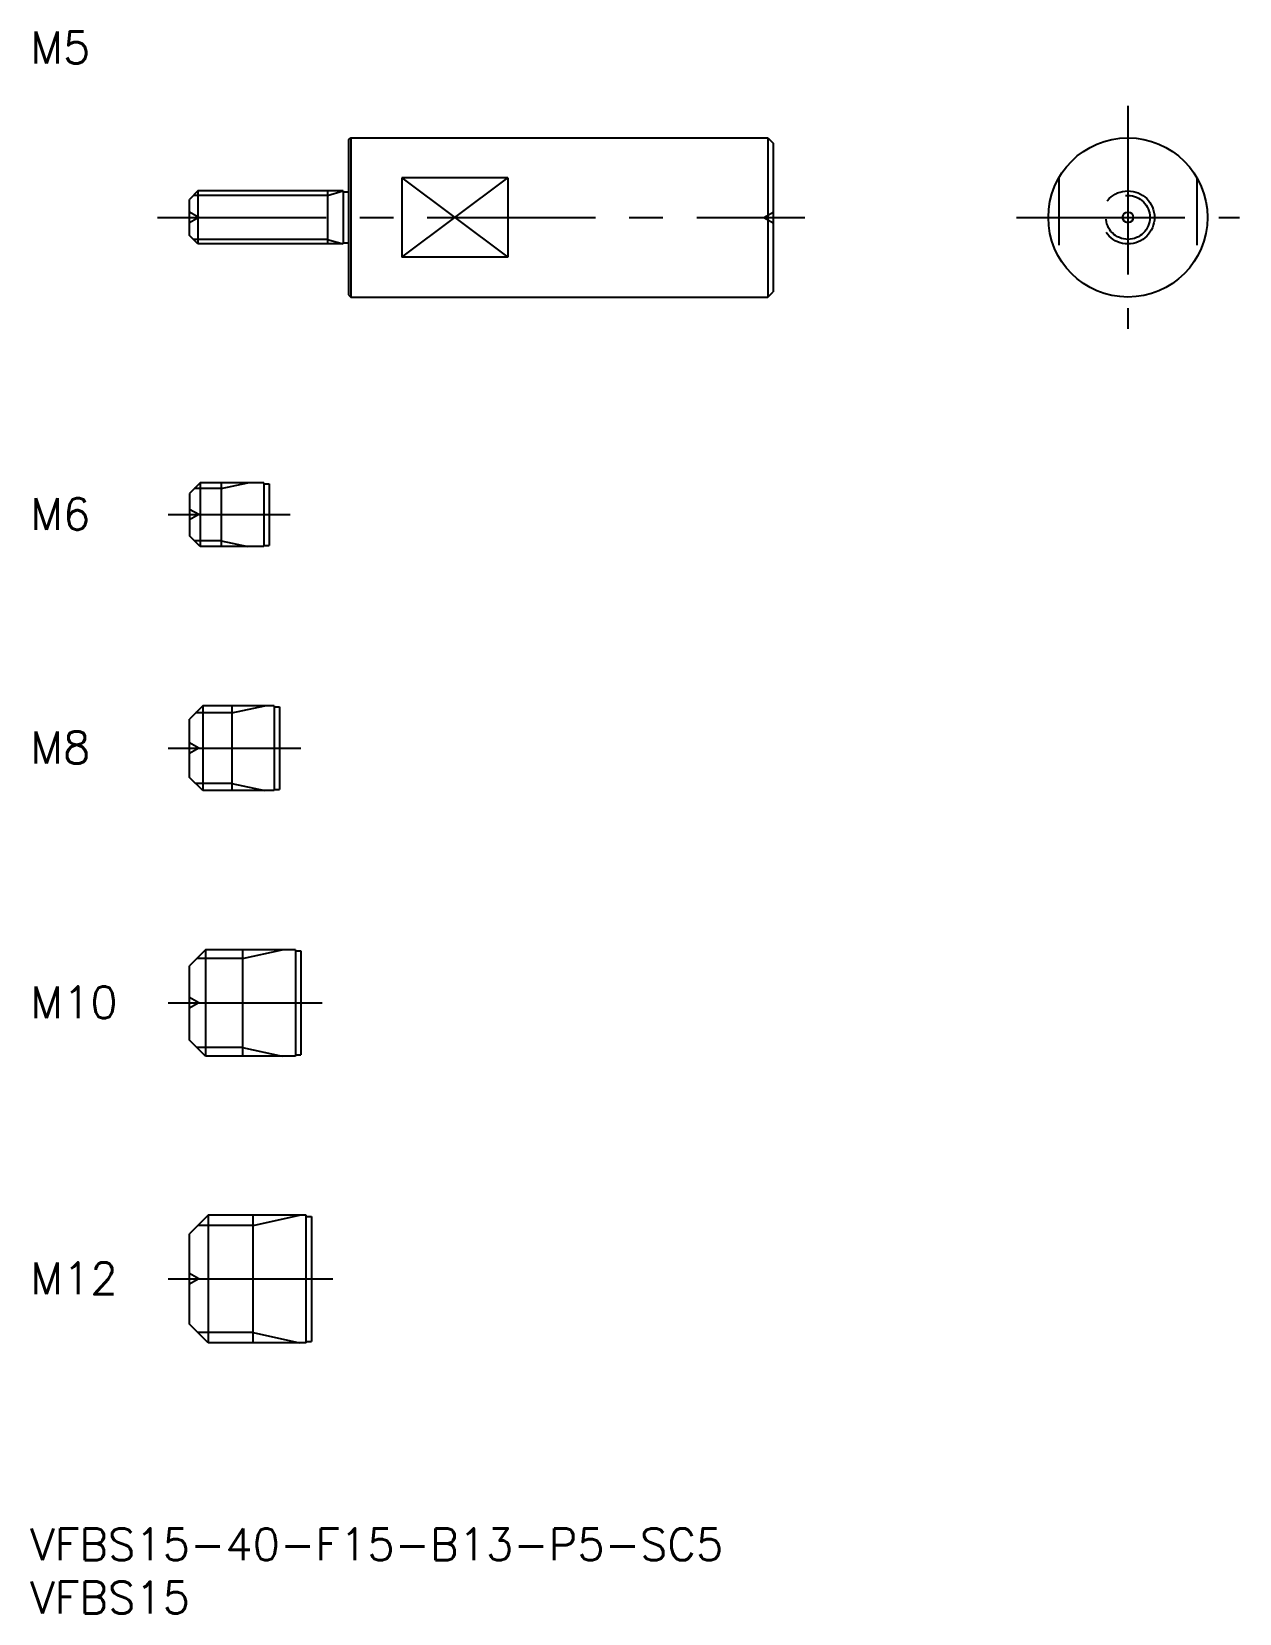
# Model space of a CAD drawing. Extents: x 0 to 114, y -8 to 141.
import ezdxf

# ---------------------------------------------------------------- set-up
doc = ezdxf.new("R2010")
doc.units = 0
doc.header["$LTSCALE"] = 0.5
doc.linetypes.add('CENTER', pattern=[50.8, 31.75, -6.35, 6.35, -6.35])
doc.linetypes.add('DASHED', pattern=[19.05, 12.7, -6.35])
for name, color, linetype in [('MSM_CENTER', 1, 'CENTER'), ('MSM_CONTINUOUS', 7, 'CONTINUOUS'), ('MSM_DASHED', 4, 'DASHED'), ('MSM_NARROW', 5, 'CONTINUOUS'), ('MSM_PART_NUMBER', 7, 'CONTINUOUS')]:
    doc.layers.add(name, color=color, linetype=linetype)
doc.styles.get("Standard").update_dxf_attribs({"font": 'txt.shx', "height": 1, "bigfont": 'bigfont.shx'})

# ---------------------------------------------------------------- blocks, each defined once
blk = doc.blocks.new('*U12')
at = {"layer": 'MSM_PART_NUMBER'}
blk.add_text('VFBS15-40-F15-B13-P5-SC5', height=3, dxfattribs=at).set_placement((0, -3))
blk = doc.blocks.new('*U13')
at = {"layer": 'MSM_PART_NUMBER'}
blk.add_text('VFBS15', height=3, dxfattribs=at).set_placement((0, -8))
blk = doc.blocks.new('*U14')
at = {"layer": 'MSM_PART_NUMBER'}
blk.add_text('M12', height=3, dxfattribs=at).set_placement((0, 22.06))
blk = doc.blocks.new('*U15')
at = {"layer": 'MSM_PART_NUMBER'}
blk.add_text('M10', height=3, dxfattribs=at).set_placement((0, 48.06))
blk = doc.blocks.new('*U16')
at = {"layer": 'MSM_PART_NUMBER'}
blk.add_text('M8', height=3, dxfattribs=at).set_placement((0, 72.06))
blk = doc.blocks.new('*U17')
at = {"layer": 'MSM_PART_NUMBER'}
blk.add_text('M6', height=3, dxfattribs=at).set_placement((0, 94.06))
blk = doc.blocks.new('*U18')
at = {"layer": 'MSM_PART_NUMBER'}
blk.add_text('M5', height=3, dxfattribs=at).set_placement((0, 138))

msp = doc.modelspace()

# ---------------------------------------------------------------- linework, layer by layer
at = {"layer": 'MSM_CENTER'}
for p, q in [((103.44, 134), (103.44, 113)), ((12, 123.5), (73, 123.5)), ((92.94, 123.5), (113.94, 123.5)), ((13, 95.5), (24.5, 95.5)), ((13, 73.5), (25.5, 73.5)), ((13, 49.5), (27.5, 49.5)), ((13, 23.5), (28.5, 23.5))]:
    msp.add_line(p, q, dxfattribs=at)
at = {"layer": 'MSM_CONTINUOUS'}
for p, q in [((30, 130.8), (30.2, 131)), ((30, 130.8), (30, 116.2)), ((30.2, 131), (69.5, 131)), ((30.2, 131), (30.2, 116)), ((69.5, 131), (69.5, 116)), ((69.5, 131), (70, 130.5)), ((70, 130.5), (70, 116.5)), ((45, 127.24), (35, 127.24)), ((35, 127.24), (35, 119.76)), ((45, 127.24), (45, 119.76)), ((15.8, 126), (15, 125.2)), ((15, 121.8), (15, 125.2)), ((29.5, 126), (15.8, 126)), ((15.8, 126), (15.8, 121)), ((28, 126), (28, 121)), ((29.5, 126), (29.5, 121)), ((29.5, 125.9), (30, 125.9)), ((15.8, 121), (15, 121.8)), ((29.5, 121), (15.8, 121)), ((29.5, 121.1), (30, 121.1)), ((45, 119.76), (35, 119.76)), ((69.5, 116), (70, 116.5)), ((30, 116.2), (30.2, 116)), ((30.2, 116), (69.5, 116)), ((16, 98.5), (15, 97.5)), ((22, 98.5), (16, 98.5)), ((16, 98.5), (16, 92.5)), ((18, 98.5), (18, 92.5)), ((22, 98.5), (22, 92.5)), ((22, 98.4), (22.5, 98.4)), ((22.5, 98.4), (22.5, 92.6)), ((15, 97.5), (15, 93.5)), ((16, 92.5), (15, 93.5)), ((22, 92.5), (16, 92.5)), ((22, 92.6), (22.5, 92.6)), ((16.25, 77.5), (15, 76.25)), ((23, 77.5), (16.25, 77.5)), ((16.25, 77.5), (16.25, 69.5)), ((19, 77.5), (19, 69.5)), ((23, 77.5), (23, 69.5)), ((15, 70.75), (15, 76.25)), ((23, 77.4), (23.5, 77.4)), ((23.5, 77.4), (23.5, 69.6)), ((16.25, 69.5), (15, 70.75)), ((23, 69.5), (16.25, 69.5)), ((23, 69.6), (23.5, 69.6)), ((16.5, 54.5), (15, 53)), ((25, 54.5), (16.5, 54.5)), ((16.5, 54.5), (16.5, 44.5)), ((20, 54.5), (20, 44.5)), ((25, 54.5), (25, 44.5)), ((25, 54.4), (25.5, 54.4)), ((25.5, 54.4), (25.5, 44.6)), ((15, 46), (15, 53)), ((16.5, 44.5), (15, 46)), ((25, 44.5), (16.5, 44.5)), ((25, 44.6), (25.5, 44.6)), ((16.75, 29.5), (15, 27.75)), ((26, 29.5), (16.75, 29.5)), ((16.75, 29.5), (16.75, 17.5)), ((21, 17.5), (21, 29.5)), ((26, 17.5), (26, 29.5)), ((26, 29.4), (26.5, 29.4)), ((26.5, 29.4), (26.5, 17.6)), ((15, 19.25), (15, 27.75)), ((16.75, 17.5), (15, 19.25)), ((26, 17.5), (16.75, 17.5)), ((26, 17.6), (26.5, 17.6))]:
    msp.add_line(p, q, dxfattribs=at)
for radius in [7.5, 0.5]:
    msp.add_circle((103.44, 123.5), radius, dxfattribs=at)
at = {"layer": 'MSM_DASHED'}
for p, q in [((96.94, 127.24), (96.94, 119.76)), ((109.94, 127.24), (109.94, 119.76)), ((15.87, 123.5), (15, 124)), ((69.13, 123.5), (70, 124)), ((15.87, 123.5), (15, 123)), ((69.13, 123.5), (70, 123)), ((70, 123.5), (70, 123.5)), ((15.87, 95.5), (15, 96)), ((15.87, 95.5), (15, 95)), ((15.87, 73.5), (15, 74)), ((15.87, 73.5), (15, 73)), ((15.87, 49.5), (15, 50)), ((15.87, 49.5), (15, 49)), ((15.87, 23.5), (15, 24)), ((15.87, 23.5), (15, 23))]:
    msp.add_line(p, q, dxfattribs=at)
for radius in [2.5, 2.07]:
    msp.add_circle((103.44, 123.5), radius, dxfattribs=at)
at = {"layer": 'MSM_NARROW'}
for p, q in [((35, 119.76), (45, 127.24)), ((35, 127.24), (45, 119.76)), ((28, 125.57), (15.37, 125.57)), ((28, 125.57), (29.5, 126)), ((28, 121.43), (15.37, 121.43)), ((28, 121.43), (29.5, 121)), ((18, 97.96), (20.5, 98.5)), ((18, 97.96), (15.46, 97.96)), ((18, 93.04), (15.46, 93.04)), ((18, 93.04), (20.5, 92.5)), ((19, 76.82), (22.12, 77.5)), ((19, 76.82), (15.57, 76.82)), ((19, 70.18), (15.57, 70.18)), ((19, 70.18), (22.12, 69.5)), ((20, 53.69), (15.69, 53.69)), ((20, 53.69), (23.75, 54.5)), ((20, 45.31), (15.69, 45.31)), ((20, 45.31), (23.75, 44.5)), ((21, 28.55), (15.8, 28.55)), ((21, 28.55), (25.38, 29.5)), ((21, 18.45), (15.8, 18.45)), ((21, 18.45), (25.38, 17.5))]:
    msp.add_line(p, q, dxfattribs=at)

# ---------------------------------------------------------------- block references
at = {"layer": 'MSM_CONTINUOUS'}
for name in ['*U18', '*U17', '*U16', '*U15', '*U14', '*U12', '*U13']:
    msp.add_blockref(name, (0, 0), dxfattribs=at)

doc.saveas('drawing.dxf')
